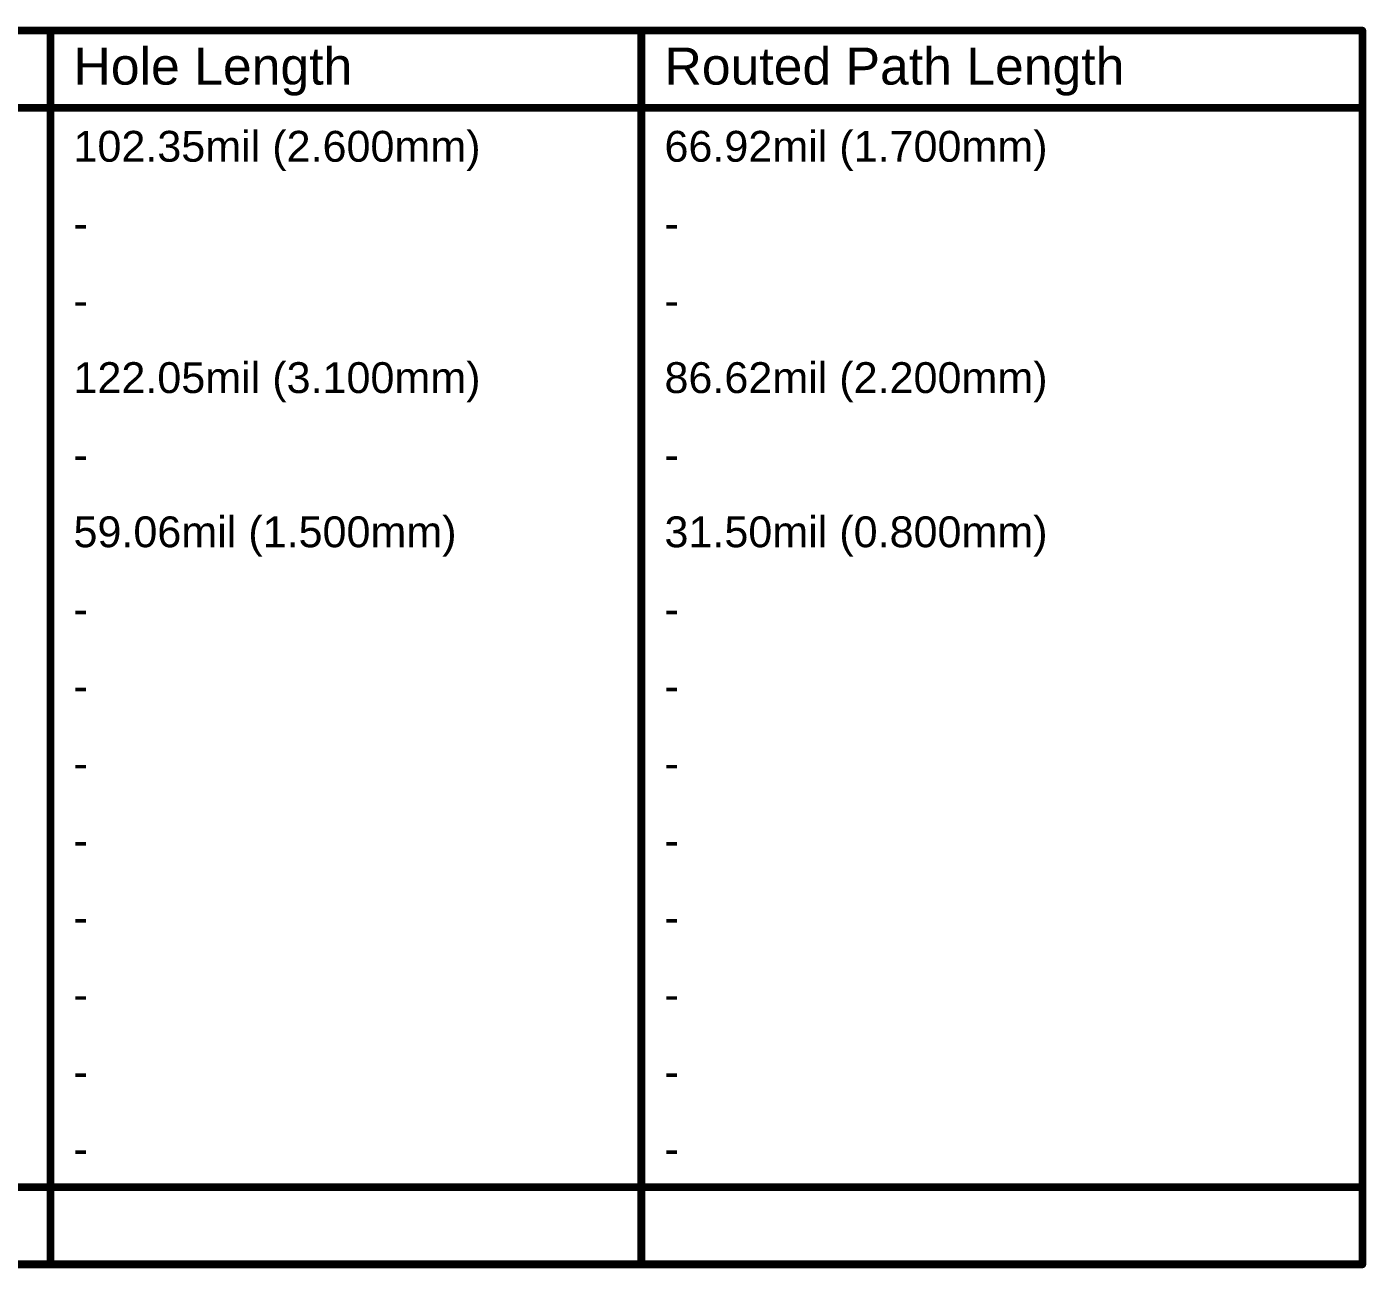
# Model space of a CAD drawing. Header units: inches. Extents: x -7 to 5163, y -3 to 5149.
# Drawn here: x 323.8 to 390, y 223.1 to 284.4 of the extents above; entities that cross this region are included whole.
import ezdxf

# ---------------------------------------------------------------- set-up
doc = ezdxf.new("R2010")
doc.units = ezdxf.units.IN
doc.layers.add('Drill Drawing', color=1, linetype='Continuous')
doc.styles.add('Arial', font='', dxfattribs={"height": 0.2})
doc.styles.get('Arial').set_extended_font_data('Arial')

msp = doc.modelspace()

# ---------------------------------------------------------------- linework, layer by layer
at = {"layer": 'Drill Drawing'}
for points in [[(-1.283, 284.225, 0.381, 0.381, 0), (389.816, 284.225, 0.381, 0.381, 0)], [(324.988, 223.265, 0.381, 0.381, 0), (324.988, 284.225, 0.381, 0.381, 0)], [(354.19, 223.265, 0.381, 0.381, 0), (354.19, 284.225, 0.381, 0.381, 0)], [(389.816, 223.265, 0.381, 0.381, 0), (389.816, 284.225, 0.381, 0.381, 0)], [(-1.283, 280.415, 0.381, 0.381, 0), (389.816, 280.415, 0.381, 0.381, 0)], [(-1.283, 227.075, 0.381, 0.381, 0), (389.816, 227.075, 0.381, 0.381, 0)], [(-1.283, 223.265, 0.381, 0.381, 0), (389.816, 223.265, 0.381, 0.381, 0)]]:
    msp.add_lwpolyline(points, format="xyseb", dxfattribs=at)
for points in [[(324.893, 284.225, 0.191, 0.191, 1), (325.084, 284.225, 0.191, 0.191, 1)], [(354.095, 284.225, 0.191, 0.191, 1), (354.285, 284.225, 0.191, 0.191, 1)], [(389.721, 284.225, 0.191, 0.191, 1), (389.911, 284.225, 0.191, 0.191, 1)], [(389.721, 284.225, 0.191, 0.191, 1), (389.911, 284.225, 0.191, 0.191, 1)], [(389.721, 280.415, 0.191, 0.191, 1), (389.911, 280.415, 0.191, 0.191, 1)], [(389.721, 227.075, 0.191, 0.191, 1), (389.911, 227.075, 0.191, 0.191, 1)], [(324.893, 223.265, 0.191, 0.191, 1), (325.084, 223.265, 0.191, 0.191, 1)], [(354.095, 223.265, 0.191, 0.191, 1), (354.285, 223.265, 0.191, 0.191, 1)], [(389.721, 223.265, 0.191, 0.191, 1), (389.911, 223.265, 0.191, 0.191, 1)], [(389.721, 223.265, 0.191, 0.191, 1), (389.911, 223.265, 0.191, 0.191, 1)]]:
    msp.add_lwpolyline(points, format="xyseb", close=True, dxfattribs=at)

# ---------------------------------------------------------------- texts
at = {"layer": 'Drill Drawing', "style": 'Arial'}
for s, height, p in [('Hole Length', 1.8288, (326.131, 281.558)), ('Routed Path Length', 1.8288, (355.333, 281.558)), ('102.35mil (2.600mm)', 1.524, (326.131, 277.748)), ('66.92mil (1.700mm)', 1.524, (355.333, 277.748)), ('-', 1.524, (326.131, 273.938)), ('-', 1.524, (355.333, 273.938)), ('-', 1.524, (326.131, 270.128)), ('-', 1.524, (355.333, 270.128)), ('122.05mil (3.100mm)', 1.524, (326.131, 266.318)), ('86.62mil (2.200mm)', 1.524, (355.333, 266.318)), ('-', 1.524, (326.131, 262.508)), ('-', 1.524, (355.333, 262.508)), ('59.06mil (1.500mm)', 1.524, (326.131, 258.698)), ('31.50mil (0.800mm)', 1.524, (355.333, 258.698)), ('-', 1.524, (326.131, 254.888)), ('-', 1.524, (355.333, 254.888)), ('-', 1.524, (326.131, 251.078)), ('-', 1.524, (355.333, 251.078)), ('-', 1.524, (326.131, 247.268)), ('-', 1.524, (355.333, 247.268)), ('-', 1.524, (326.131, 243.458)), ('-', 1.524, (355.333, 243.458)), ('-', 1.524, (326.131, 239.648)), ('-', 1.524, (355.333, 239.648)), ('-', 1.524, (326.131, 235.838)), ('-', 1.524, (355.333, 235.838)), ('-', 1.524, (326.131, 232.028)), ('-', 1.524, (355.333, 232.028)), ('-', 1.524, (326.131, 228.218)), ('-', 1.524, (355.333, 228.218))]:
    msp.add_text(s, height=height, dxfattribs=at).set_placement(p)

doc.saveas('drawing.dxf')
